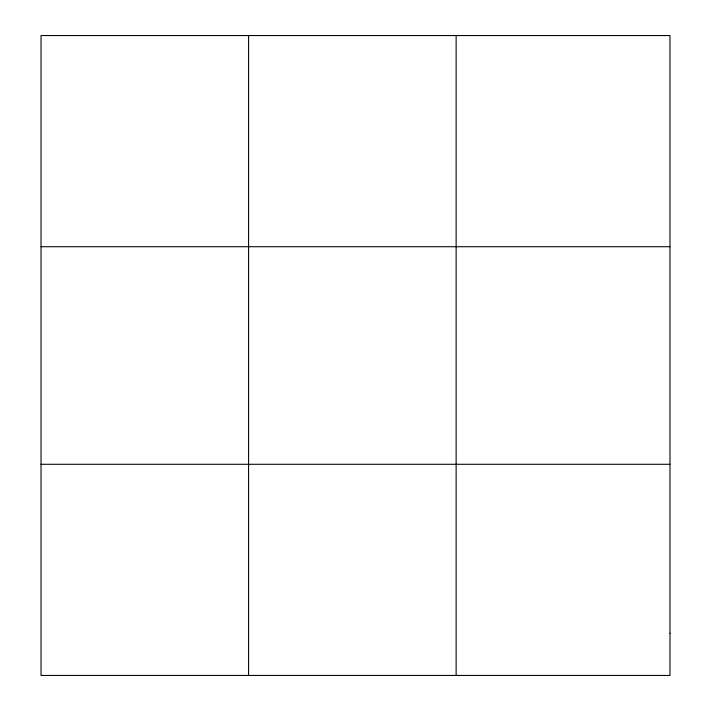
<?xml version="1.0" encoding="UTF-8"?>
<svg xmlns="http://www.w3.org/2000/svg" width="711" height="711" viewBox="0 0 711 711"><rect width="100%" height="100%" fill="white"/><g stroke="black" fill="none" stroke-linecap="round" stroke-linejoin="round"><path stroke-width="1.07" d="M248.583 675.45L248.583 35.55M456.133 675.45L456.133 35.55M41.025 246.717L669.975 246.717M41.025 464.283L669.975 464.283M669.975 633.217L669.975 675.45L41.025 675.45L41.025 35.55L669.975 35.55L669.975 633.217"/></g></svg>
